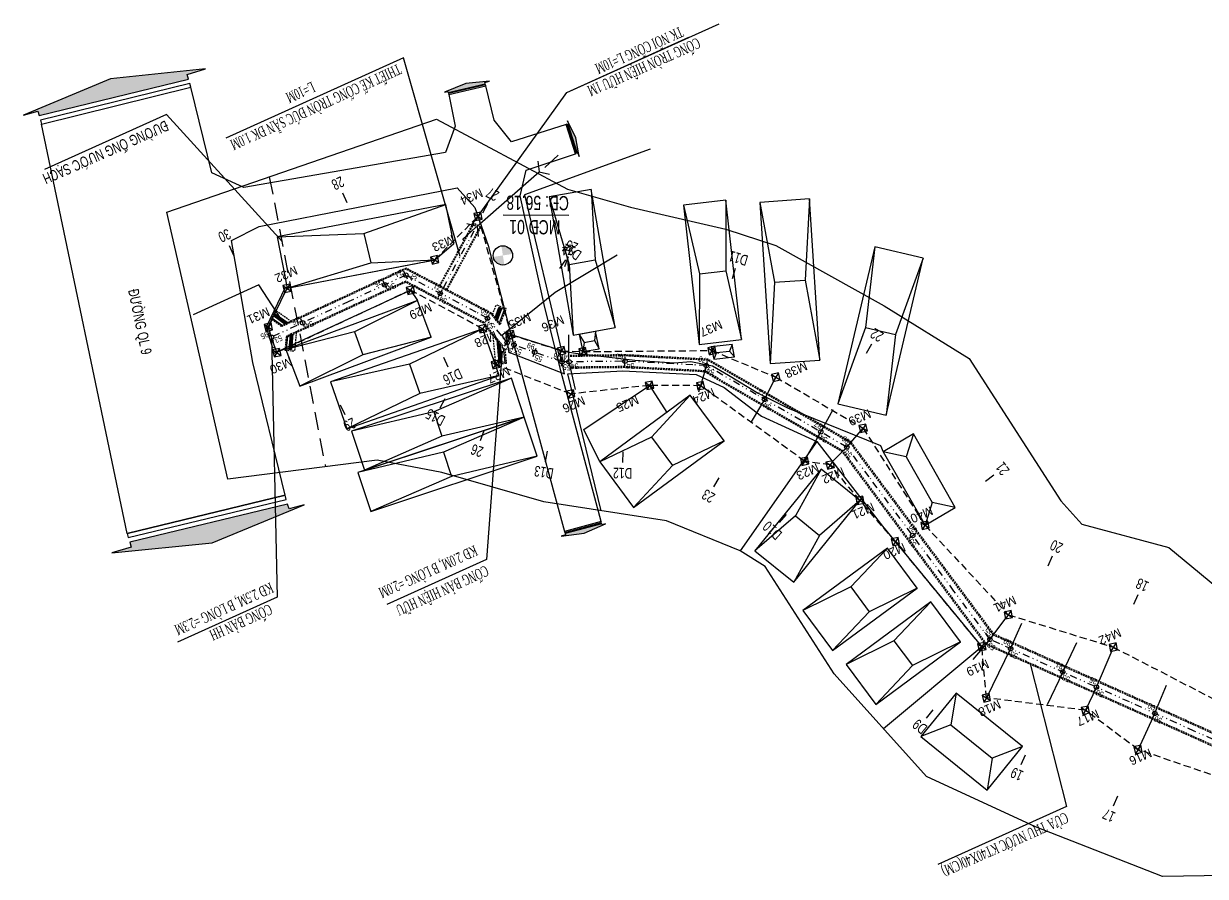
# Model space of a CAD drawing. Header units: feet. Extents: x 2360 to 4597, y 3667 to 5067.
# Drawn here: x 2359.8 to 2526.1, y 4851.5 to 4971.5 of the extents above; entities that cross this region are included whole.
import ezdxf
from ezdxf.enums import TextEntityAlignment as Align

# ---------------------------------------------------------------- set-up
doc = ezdxf.new("R2010")
doc.units = ezdxf.units.FT
doc.header["$MEASUREMENT"] = 0
for name, pattern in [('DASHED2', [0.375, 0.25, -0.125]), ('DIVIDEX2', [2.5, 1, -0.5, 0, -0.5, 0, -0.5]), ('HIDDEN', [0.375, 0.25, -0.125])]:
    doc.linetypes.add(name, pattern=pattern)
for name, color, linetype in [('1-So hoa', 4, 'Continuous'), ('1-sohoa', 4, 'Continuous'), ('1-text', 2, 'Continuous'), ('cocGPMB', 5, 'Continuous'), ('DO', 1, 'Continuous'), ('duong bao', 4, 'Continuous'), ('G-C-KBao', 140, 'Continuous'), ('GMMB', 4, 'Continuous'), ('SO-HOA', 34, 'Continuous'), ('SOHOA', 34, 'Continuous'), ('Ten-coc', 1, 'Continuous'), ('tim-coc', 231, 'Continuous'), ('TK', 4, 'Continuous'), ('Ve-coc', 6, 'Continuous')]:
    doc.layers.add(name, color=color, linetype=linetype)
doc.layers.get('TK').off()
doc.styles.add('0-Hoa-thuong', font='VHARIAL.TTF', dxfattribs={"width": 0.7})
doc.styles.add('in-B', font='VHAVANB.TTF')
doc.styles.get("Standard").update_dxf_attribs({"font": 'VHARIALN.TTF', "height": 2})
doc.styles.add('TDHEADER', font='VNARIAL.TTF', dxfattribs={"width": 0.7, "height": 2})
doc.styles.add('XL97-1', font='vntimeh.shx', dxfattribs={"width": 0.6})
doc.linetypes.add('FENCELINE2', pattern='A,0.25,-0.1,[132,ltypeshp.shx,S=0.1,R=0,X=-0.1,Y=0],-0.1,1', length=1.45)
doc.dimstyles.new('1-500', dxfattribs={"dimtxt": 0.9, "dimasz": 0.2, "dimexe": 0.2, "dimexo": 0.2, "dimgap": 0.5, "dimtad": 1, "dimdsep": 46, "dimtxsty": 'XL97-1', "dimcen": 0.2, "dimclrd": 8, "dimclre": 8, "dimclrt": 3, "dimadec": 0, "dimazin": 0, "dimtfac": 1, "dimtix": 1, "dimtofl": 0, "dimtmove": 0, "dimatfit": 3, "dimfxl": 0, "dimtolj": 1, "dimtzin": 0, "dimarcsym": 0})
doc.dimstyles.get("Standard").update_dxf_attribs({"dimtxt": 0.18, "dimasz": 0.18, "dimexe": 0.18, "dimexo": 0.0625, "dimgap": 0.09, "dimtad": 0, "dimtih": 1, "dimtoh": 1, "dimdec": 4, "dimzin": 0, "dimdsep": 46, "dimtxsty": 'Standard', "dimcen": 0.09, "dimadec": 0, "dimazin": 0, "dimtfac": 1, "dimtdec": 4, "dimtofl": 0, "dimtmove": 0, "dimatfit": 3, "dimfxl": 0, "dimtolj": 1, "dimtzin": 0, "dimarcsym": 0})

# ---------------------------------------------------------------- blocks, each defined once
blk = doc.blocks.new('NX')
at = {"layer": 'SOHOA'}
blk.add_lwpolyline([(0, -1), (1, -1), (1, 0), (0, 0)], close=True, dxfattribs=at)
for points in [[(0, 0), (0.5, -0.1887), (1, 0)], [(0.5, -0.8113), (0.5, -0.1887)], [(0, -1), (0.5, -0.8113), (1, -1)]]:
    blk.add_lwpolyline(points, dxfattribs=at)
blk = doc.blocks.new('A$C38D81ADC')
at = {"layer": 'G-C-KBao', "extrusion": (0.633189, 0.158218, 0.757653)}
h = blk.add_hatch(color=8, dxfattribs=at)
edge = h.paths.add_edge_path()
edge.add_line((-4.584, -0.351), (-4.08, -0.311))
edge.add_line((-4.08, -0.311), (-4.085, -0.152))
edge.add_line((-4.085, -0.152), (0.003, -0.164))
edge.add_line((0.003, -0.164), (0.013, -0.319))
edge.add_line((0.013, -0.319), (0.404, -0.306))
edge.add_line((0.404, -0.306), (-2.073, -0.791))
edge.add_line((-2.073, -0.791), (-4.584, -0.351))
h = blk.add_hatch(color=8, dxfattribs=at)
edge = h.paths.add_edge_path()
edge.add_line((-4.584, -0.351), (-4.08, -0.311))
edge.add_line((-4.08, -0.311), (-4.085, -0.152))
edge.add_line((-4.085, -0.152), (0.003, -0.164))
edge.add_line((0.003, -0.164), (0.013, -0.319))
edge.add_line((0.013, -0.319), (0.404, -0.306))
edge.add_line((0.404, -0.306), (-2.073, -0.791))
edge.add_line((-2.073, -0.791), (-4.584, -0.351))
h = blk.add_hatch(color=8, dxfattribs=at)
edge = h.paths.add_edge_path()
edge.add_line((-4.584, -0.351), (-4.08, -0.311))
edge.add_line((-4.08, -0.311), (-4.085, -0.152))
edge.add_line((-4.085, -0.152), (0.003, -0.164))
edge.add_line((0.003, -0.164), (0.013, -0.319))
edge.add_line((0.013, -0.319), (0.404, -0.306))
edge.add_line((0.404, -0.306), (-2.073, -0.791))
edge.add_line((-2.073, -0.791), (-4.584, -0.351))
at = {"layer": 'G-C-KBao', "color": 8, "extrusion": (0.633189, 0.158218, 0.757653), "elevation": 0}
blk.add_lwpolyline([(0.003, -0.164), (-4.085, -0.152), (-4.08, -0.311), (-4.584, -0.351), (-2.073, -0.791), (0.404, -0.306), (0.013, -0.319)], close=True, dxfattribs=at)
blk.add_lwpolyline([(0.003, -0.164), (-4.085, -0.152), (-4.08, -0.311), (-4.584, -0.351), (-2.073, -0.791), (0.404, -0.306), (0.013, -0.319)], close=True, dxfattribs=at)
blk.add_lwpolyline([(0.003, -0.164), (-4.085, -0.152), (-4.08, -0.311), (-4.584, -0.351), (-2.073, -0.791), (0.404, -0.306), (0.013, -0.319)], close=True, dxfattribs=at)
at = {"layer": 'G-C-KBao', "color": 8, "extrusion": (0.633189, 0.158218, 0.757653)}
blk.add_lwpolyline([(0, 0.138), (-4.092, 0.138), (-4.092, 0.005), (0, 0)], close=True, dxfattribs=at)
blk = doc.blocks.new('MCD')
at = {"layer": '1-So hoa'}
h = blk.add_hatch(color=7, dxfattribs=at)
h.paths.add_polyline_path([(-0.9, 0.12), (0, 0), (0.12, 0.9, 0.414214)])
h.paths.add_polyline_path([(-0.12, -0.9, 0.414214), (0.9, -0.12), (0, 0)])
at = {"layer": '1-So hoa', "color": 7}
blk.add_circle((0, 0), 0.906, dxfattribs=at)
blk = doc.blocks.new('tc')
at = {"layer": 'duong bao', "color": 9, "linetype": 'HIDDEN', "flags": 128}
for points in [[(-1.52, 0.9), (-0.04, 3.46)], [(1.27, 2.71), (-0.04, 3.46)], [(-1.52, -0.9), (-0.04, -3.46)], [(1.27, -2.71), (-0.04, -3.46)]]:
    blk.add_lwpolyline(points, dxfattribs=at)
at = {"layer": 'duong bao', "flags": 128}
for points in [[(-0.94, 0.9), (0.3, 3.04)], [(-0.46, 0.9), (0.65, 2.83)], [(0, 0.9), (1, 2.63)], [(1, 2.63), (0.3, 3.04)], [(-0.94, -0.9), (0.3, -3.04)], [(-0.46, -0.9), (0.65, -2.83)], [(0, -0.9), (1, -2.63)], [(1, -2.63), (0.3, -3.04)]]:
    blk.add_lwpolyline(points, dxfattribs=at)
at = {"layer": 'duong bao', "color": 8, "flags": 128}
for points in [[(-0.91, 0.9), (0.32, 3.03)], [(-0.88, 0.9), (0.34, 3.01)], [(-0.81, 0.9), (0.39, 2.98)], [(-0.71, 0.89), (0.47, 2.94)], [(-0.61, 0.9), (0.54, 2.9)], [(-0.91, -0.9), (0.32, -3.03)], [(-0.88, -0.9), (0.34, -3.01)], [(-0.81, -0.9), (0.39, -2.98)], [(-0.72, -0.9), (0.46, -2.94)], [(-0.61, -0.9), (0.54, -2.9)]]:
    blk.add_lwpolyline(points, dxfattribs=at)
at = {"layer": 'duong bao', "color": 9, "linetype": 'HIDDEN'}
for points in [[(0.23, 0.9), (1.27, 2.71)], [(0, 0.9), (0.23, 0.9)], [(0, -0.9), (0.23, -0.9)], [(0.23, -0.9), (1.27, -2.71)]]:
    blk.add_lwpolyline(points, dxfattribs=at)
blk = doc.blocks.new('cgpmb')
at = {"layer": 'cocGPMB'}
blk.add_lwpolyline([(-0.5, -0.5), (0.5, -0.5), (0.5, 0.5), (-0.5, 0.5)], close=True, dxfattribs=at)
for points in [[(-0.5, 0.5), (0.5, -0.5)], [(-0.5, -0.5), (0.5, 0.5)]]:
    blk.add_lwpolyline(points, dxfattribs=at)

msp = doc.modelspace()

# ---------------------------------------------------------------- linework, layer by layer
at = {"layer": '1-text', "color": 2}
msp.add_line((2436.52, 4944.55, -92.61), (2427.25, 4944.59, -92.61), dxfattribs=at)
at = {"layer": 'cocGPMB', "elevation": 299.88}
msp.add_lwpolyline([(2436.24, 4961.85), (2457.65, 4971.52)], dxfattribs=at)
at = {"layer": 'Defpoints', "color": 2}
msp.add_lwpolyline([(2546.45, 4851.92), (2520.03, 4851.54), (2502.16, 4858.5), (2486.84, 4865.58), (2473.84, 4880.04), (2464.11, 4895.16), (2460.61, 4897.33), (2450.24, 4901.55), (2432.98, 4904.22), (2418.64, 4908.38), (2409.53, 4910.12), (2388.51, 4907.42), (2379.91, 4945.02), (2417.89, 4958.06), (2436.33, 4948.23), (2445.18, 4945.68), (2458.61, 4942.59), (2465.62, 4940.33), (2480.89, 4931.82), (2492.85, 4924.41), (2505.74, 4904.39), (2508.69, 4901.11), (2520.94, 4897.8), (2529.83, 4890.46)], dxfattribs=at)
at = {"layer": 'DO', "linetype": 'DASHED2', "ltscale": 4}
msp.add_lwpolyline([(2529.67, 4864.87), (2516.6, 4869.4), (2509.19, 4874.91), (2495.26, 4876.67), (2494.62, 4883.86), (2482.45, 4898.64), (2477.47, 4904.45), (2473.28, 4909.43), (2469.68, 4909.95), (2455.04, 4920.58), (2447.86, 4920.63), (2436.77, 4919.42), (2426.19, 4923.56), (2424.37, 4928.6), (2414.21, 4934.03), (2395.42, 4925.23), (2395.42, 4925.23), (2394.22, 4928.81), (2396.85, 4934.28), (2417.63, 4938.28), (2423.73, 4944.41), (2428.34, 4927.77), (2435.47, 4925.48), (2438.48, 4925.38), (2456.64, 4925.53), (2465.63, 4921.78), (2477.91, 4914.59), (2486.62, 4900.94), (2498.34, 4888.35), (2513.12, 4883.79), (2529.71, 4875.22)], dxfattribs=at)
at = {"layer": 'DO', "color": 9, "linetype": 'HIDDEN'}
for points in [[(2418.31, 4934.65), (2423.07, 4943.45)], [(2418.4, 4934.61), (2423.16, 4943.4)], [(2419.28, 4934.13), (2424.04, 4942.92)], [(2419.36, 4934.08), (2424.13, 4942.87)], [(2424.13, 4942.87), (2423.07, 4943.45)], [(2426.87, 4929.25), (2425.64, 4930.78), (2413.59, 4937.13), (2396.1, 4929.05)], [(2426.77, 4929.14), (2425.54, 4930.67), (2413.58, 4936.97), (2396.16, 4928.92)], [(2427.24, 4926.17), (2424.57, 4929.48), (2413.54, 4935.29), (2396.79, 4927.56)], [(2427.28, 4925.88), (2424.47, 4929.36), (2413.54, 4935.13), (2396.85, 4927.42)], [(2577.68, 4894.41), (2576.22, 4893.08), (2551.5, 4881.9), (2529.62, 4870.68), (2496.33, 4885.62), (2476.22, 4912.64), (2456.11, 4924.3), (2444.42, 4924.92), (2436.36, 4924.84)], [(2577.78, 4894.3), (2576.3, 4892.95), (2551.56, 4881.77), (2529.62, 4870.51), (2496.23, 4885.49), (2476.12, 4912.52), (2456.07, 4924.15), (2444.42, 4924.77), (2436.38, 4924.69)], [(2578.79, 4893.18), (2577.14, 4891.68), (2552.21, 4880.42), (2529.67, 4868.85), (2495.26, 4884.29), (2475.1, 4911.38), (2455.63, 4922.67), (2444.39, 4923.27), (2436.66, 4923.19)], [(2578.89, 4893.07), (2577.22, 4891.55), (2552.28, 4880.28), (2529.67, 4868.68), (2495.17, 4884.17), (2475, 4911.27), (2455.58, 4922.53), (2444.38, 4923.12), (2436.69, 4923.04)]]:
    msp.add_lwpolyline(points, dxfattribs=at)
at = {"layer": 'DO', "color": 8, "linetype": 'DIVIDEX2'}
msp.add_lwpolyline([(2418.84, 4934.37), (2423.6, 4943.16)], dxfattribs=at)
at = {"layer": 'DO', "color": 1, "linetype": 'DIVIDEX2'}
for points in [[(2414.61, 4935.58), (2413.56, 4936.13), (2405.56, 4932.43)], [(2423.45, 4930.92), (2414.61, 4935.58)], [(2405.56, 4932.43), (2394.66, 4927.4)], [(2427.01, 4927.66), (2425.05, 4930.07), (2423.45, 4930.92)], [(2436.52, 4923.94), (2435.55, 4923.93), (2427.82, 4926.64), (2427.01, 4927.66)], [(2443.96, 4924.01), (2436.52, 4923.94)], [(2453.95, 4923.51), (2444.4, 4924.02), (2443.96, 4924.01)], [(2462.86, 4919.35), (2455.85, 4923.41), (2453.95, 4923.51)], [(2471.51, 4914.33), (2462.86, 4919.35)], [(2478.75, 4907.74), (2475.61, 4911.95), (2471.5, 4914.33)], [(2484.72, 4899.72), (2478.75, 4907.74)], [(2490.69, 4891.69), (2484.72, 4899.72)], [(2497.14, 4884.27), (2495.75, 4884.89), (2490.69, 4891.69)], [(2506.26, 4880.17), (2497.14, 4884.27)], [(2515.38, 4876.08), (2506.26, 4880.17)], [(2524.51, 4871.99), (2515.38, 4876.08)], [(2533.53, 4871.68), (2529.64, 4869.68), (2524.51, 4871.99)]]:
    msp.add_lwpolyline(points, dxfattribs=at)
at = {"layer": 'duong bao', "color": 9, "linetype": 'HIDDEN'}
for points in [[(2425.77, 4930.62), (2426.27, 4931.96)], [(2426.87, 4929.25), (2427.69, 4931.42)], [(2427.28, 4925.88), (2427.49, 4925.78)], [(2427.49, 4925.78), (2427.7, 4923.71)]]:
    msp.add_lwpolyline(points, dxfattribs=at)
at = {"layer": 'duong bao'}
for points in [[(2426.14, 4930.17), (2426.67, 4931.59)], [(2426.44, 4929.8), (2427.06, 4931.45)], [(2426.73, 4929.43), (2427.43, 4931.31)]]:
    msp.add_lwpolyline(points, dxfattribs=at)
at = {"layer": 'duong bao', "color": 8}
for points in [[(2426.15, 4930.15), (2426.69, 4931.58)], [(2426.17, 4930.13), (2426.71, 4931.58)], [(2426.21, 4930.07), (2426.77, 4931.55)], [(2426.28, 4929.99), (2426.86, 4931.52)], [(2426.34, 4929.92), (2426.93, 4931.49)]]:
    msp.add_lwpolyline(points, dxfattribs=at)
at = {"layer": 'duong bao', "color": 9, "linetype": 'HIDDEN', "flags": 128}
for points in [[(2427.69, 4931.42), (2426.27, 4931.96)], [(2425.78, 4927.74), (2426.19, 4923.56)], [(2427.7, 4923.71), (2426.19, 4923.56)]]:
    msp.add_lwpolyline(points, dxfattribs=at)
at = {"layer": 'duong bao', "flags": 128}
for points in [[(2427.43, 4931.31), (2426.67, 4931.59)], [(2426.35, 4927.03), (2426.67, 4923.81)], [(2426.83, 4926.44), (2427.08, 4923.85)], [(2427.28, 4925.88), (2427.48, 4923.89)], [(2427.48, 4923.89), (2426.67, 4923.81)]]:
    msp.add_lwpolyline(points, dxfattribs=at)
at = {"layer": 'duong bao', "color": 8, "flags": 128}
for points in [[(2426.38, 4927), (2426.69, 4923.81)], [(2426.41, 4926.96), (2426.72, 4923.81)], [(2426.48, 4926.88), (2426.78, 4923.82)], [(2426.57, 4926.76), (2426.86, 4923.83)], [(2426.67, 4926.63), (2426.95, 4923.83)]]:
    msp.add_lwpolyline(points, dxfattribs=at)
at = {"layer": 'GMMB'}
for points in [[(2436.52, 4923.94), (2436.52, 4927.74)], [(2436.52, 4923.94), (2437.39, 4920.04)], [(2455.85, 4923.41), (2454.75, 4919.67)], [(2464.04, 4918.66), (2465.63, 4921.78)], [(2464.04, 4918.66), (2462.14, 4915.49)], [(2471.95, 4914.08), (2473.68, 4917.23)], [(2471.95, 4914.08), (2469.86, 4910.43)], [(2475.61, 4911.95), (2477.91, 4914.59)], [(2475.61, 4911.95), (2473.57, 4909.89)], [(2495.75, 4884.89), (2498.03, 4887.93)], [(2498.67, 4883.58), (2500.23, 4887.15)], [(2495.75, 4884.89), (2493.35, 4882.07)], [(2506, 4880.29), (2507.96, 4884.45)], [(2498.67, 4883.58), (2495.26, 4876.67)], [(2510.74, 4878.16), (2512.93, 4883.32)], [(2506, 4880.29), (2503.83, 4875.68)], [(2510.74, 4878.16), (2509.19, 4874.91)], [(2518.95, 4874.48), (2520.61, 4878.45)], [(2518.95, 4874.48), (2516.6, 4869.4)]]:
    msp.add_lwpolyline(points, dxfattribs=at)
at = {"layer": 'SO-HOA'}
for points, elevation in [([(2362.3, 4957.4), (2383.32, 4962.58)], 55.3), ([(2440.85, 4909.88), (2438.62, 4914.44), (2447.86, 4920.63), (2450.29, 4916.82)], 56.88), ([(2374.36, 4899.77), (2396.58, 4905.17)], 55.3)]:
    msp.add_lwpolyline(points, dxfattribs=dict(at, elevation=elevation))
at = {"layer": 'SOHOA', "color": 3}
for points, elevation in [([(2419.61, 4961.55), (2420.51, 4957.12), (2419.15, 4953.37), (2390.78, 4948.48), (2386.28, 4950.55), (2383.32, 4962.58)], 57.32), ([(2374.36, 4899.77), (2362.3, 4957.4)], 55.3), ([(2441.03, 4901.45), (2435.58, 4921.96), (2434.67, 4925.48), (2433.1, 4931.6), (2429.65, 4947.29), (2430.49, 4950.93), (2437.43, 4953.21)], 56.12), ([(2423.6, 4943.03), (2432.32, 4950.68)], 55.92), ([(2396.58, 4905.17), (2392.03, 4923.85), (2389.05, 4941.02), (2392.91, 4942.97), (2420.78, 4948.44), (2423.29, 4945.67), (2425.17, 4940.3), (2428.08, 4928.71), (2435.88, 4900.05)], 55.24), ([(2422.14, 4943.4), (2423.6, 4943.03), (2423.76, 4941.55)], 55.92)]:
    msp.add_lwpolyline(points, dxfattribs=dict(at, elevation=elevation))
for points in [[(2419.61, 4961.55), (2424.81, 4962.79)], [(2436.11, 4957.33), (2428.45, 4954.87), (2425.97, 4957.93), (2424.81, 4962.79)], [(2437.43, 4953.21), (2436.11, 4957.33)], [(2432.15, 4952.17), (2432.32, 4950.68), (2433.77, 4950.33)], [(2441.03, 4901.45), (2435.88, 4900.05)]]:
    msp.add_lwpolyline(points, dxfattribs=at)
at = {"layer": 'SOHOA', "linetype": 'FENCELINE2'}
msp.add_lwpolyline([(2447.96, 4953.84), (2430.28, 4947.44), (2435.47, 4925.48), (2437.43, 4925.15), (2445.77, 4924.16), (2451.38, 4923.8), (2453.66, 4923.99), (2456.73, 4923.37), (2458.95, 4922.04), (2463.15, 4919.54), (2467.28, 4917.46), (2480.36, 4912.18), (2480.72, 4911.28)], dxfattribs=at)
at = {"layer": 'SOHOA', "color": 5, "linetype": 'HIDDEN', "ltscale": 10, "elevation": 54.82}
msp.add_lwpolyline([(2394.35, 4949.98), (2402.25, 4909.18)], dxfattribs=at)
at = {"layer": 'SOHOA'}
for points, elevation in [([(2395.45, 4941.51), (2396.85, 4934.28), (2417.63, 4938.28), (2420.34, 4940.6), (2419.19, 4946.09)], 56), ([(2394.82, 4925.91), (2395.11, 4926), (2394.21, 4928.8), (2396.85, 4934.28), (2396.58, 4934.41), (2393.89, 4928.82)], 55.08)]:
    msp.add_lwpolyline(points, close=True, dxfattribs=dict(at, elevation=elevation))
for points, elevation in [([(2395.45, 4941.51), (2407.66, 4942.01), (2419.19, 4946.09)], 56), ([(2407.66, 4942.01), (2408.66, 4937.89)], 56), ([(2396.85, 4934.28), (2408.66, 4937.89), (2417.63, 4938.28)], 56), ([(2394.21, 4928.8), (2393.89, 4928.82)], 54.8), ([(2428.04, 4925.28), (2435.87, 4922.26), (2435.25, 4925.6), (2427.61, 4928), (2428.04, 4925.28)], 55.62)]:
    msp.add_lwpolyline(points, dxfattribs=dict(at, elevation=elevation))
at = {"layer": 'SOHOA', "linetype": 'FENCELINE2'}
for points, elevation in [([(2394.92, 4925.11), (2414.21, 4934.03), (2415.2, 4932.55)], 55.1), ([(2441.07, 4902.96), (2436.34, 4922.23), (2444.11, 4922.66), (2454.41, 4922.15), (2458.36, 4920.32), (2463.63, 4916.27), (2471.39, 4912.72), (2460.61, 4897.33)], 56), ([(2471.39, 4912.72), (2480.65, 4900.82), (2494.62, 4883.86), (2480.79, 4872.31)], 55.2)]:
    msp.add_lwpolyline(points, dxfattribs=dict(at, elevation=elevation))
at = {"layer": 'Ten-coc'}
for p, q in [((2404.64, 4947.7), (2405.27, 4946.34)), ((2425.05, 4946.18), (2424.35, 4944.85)), ((2388.69, 4940.33), (2389.31, 4938.97)), ((2436.41, 4938.73), (2435.91, 4937.32)), ((2436.04, 4938.28), (2435.18, 4937.06)), ((2436.38, 4938.19), (2436.4, 4936.69)), ((2459.91, 4937.07), (2459.48, 4935.63)), ((2479.09, 4926.41), (2478.34, 4925.11)), ((2419.54, 4923.19), (2418.91, 4924.55)), ((2418.41, 4917.47), (2419.11, 4918.79)), ((2405.01, 4916.48), (2404.38, 4917.84)), ((2424.07, 4912.86), (2424.57, 4914.27)), ((2433.23, 4909.87), (2433.48, 4911.35)), ((2444.1, 4909.77), (2444.13, 4911.27)), ((2456.89, 4906.34), (2457.64, 4907.63)), ((2496.31, 4908.01), (2495.11, 4907.11)), ((2466.13, 4901.32), (2467.13, 4902.44)), ((2504.5, 4896.58), (2503.89, 4895.21)), ((2516.57, 4891.17), (2515.96, 4889.8)), ((2486.83, 4873.78), (2487.77, 4874.95)), ((2500.16, 4867.29), (2500.78, 4868.66)), ((2513.12, 4861.48), (2513.73, 4862.85))]:
    msp.add_line(p, q, dxfattribs=at)
at = {"layer": 'Ve-coc', "color": 6}
for p, q in [((2413.82, 4935.56), (2413.3, 4936.7)), ((2410.87, 4934.2), (2410.35, 4935.33)), ((2418.12, 4933.02), (2418.7, 4934.13)), ((2424.76, 4929.52), (2425.35, 4930.63)), ((2399.3, 4928.85), (2398.77, 4929.99)), ((2394.92, 4926.83), (2394.4, 4927.97)), ((2427.46, 4926.13), (2428.18, 4927.15)), ((2428.58, 4925.71), (2428.99, 4926.89)), ((2431.49, 4924.7), (2431.9, 4925.88)), ((2435.45, 4923.32), (2435.65, 4924.55)), ((2436.53, 4923.32), (2436.52, 4924.57)), ((2444.39, 4923.39), (2444.42, 4924.64)), ((2455.67, 4922.81), (2456.02, 4924.01)), ((2463.73, 4918.12), (2464.35, 4919.2)), ((2471.63, 4913.54), (2472.26, 4914.62)), ((2475.2, 4911.48), (2476.03, 4912.42)), ((2484.38, 4899.13), (2485.38, 4899.87)), ((2495.36, 4884.4), (2496.14, 4885.38)), ((2498.41, 4883.01), (2498.92, 4884.15)), ((2505.74, 4879.72), (2506.25, 4880.86)), ((2510.48, 4877.59), (2511, 4878.73)), ((2518.69, 4873.91), (2519.21, 4875.05))]:
    msp.add_line(p, q, dxfattribs=at)
at = {"layer": 'Ve-coc', "color": 3}
for centre, radius in [((2413.56, 4936.13), 0.312), ((2410.61, 4934.77), 0.312), ((2418.41, 4933.57), 0.312), ((2425.05, 4930.07), 0.312), ((2399.04, 4929.42), 0.313), ((2394.66, 4927.4), 0.312), ((2427.82, 4926.64), 0.312), ((2428.79, 4926.3), 0.312), ((2431.69, 4925.29), 0.312), ((2435.55, 4923.93), 0.313), ((2436.52, 4923.94), 0.312), ((2444.4, 4924.02), 0.313), ((2455.85, 4923.41), 0.313), ((2464.04, 4918.66), 0.313), ((2471.95, 4914.08), 0.313), ((2475.61, 4911.95), 0.313), ((2484.88, 4899.5), 0.313), ((2495.75, 4884.89), 0.312), ((2498.67, 4883.58), 0.312), ((2506, 4880.29), 0.312), ((2510.74, 4878.16), 0.313), ((2518.95, 4874.48), 0.313)]:
    msp.add_circle(centre, radius, dxfattribs=at)

# ---------------------------------------------------------------- block references
at = {"layer": '1-sohoa', "xscale": 1.500000000092752, "yscale": 1.5, "zscale": 1.5, "rotation": 106.2875369610219}
msp.add_blockref('MCD', (2427.22, 4938.91, 56.18), dxfattribs=at)
at = {"layer": 'cocGPMB', "rotation": 282.4991696991341}
for p in [(2423.73, 4944.41), (2417.63, 4938.28), (2396.85, 4934.28), (2414.21, 4934.03, 55.1), (2394.22, 4928.81, 55.08), (2424.37, 4928.6, 60.7), (2428.34, 4927.77), (2395.41, 4925.23), (2435.47, 4925.48), (2438.48, 4925.38, 57.05), (2456.64, 4925.53, 57.15), (2426.19, 4923.56, 60.7), (2465.63, 4921.78), (2447.86, 4920.63, 117.58), (2455.04, 4920.58, 60.7), (2436.77, 4919.42, 60.7), (2477.91, 4914.59), (2469.68, 4909.95, 60.7), (2473.28, 4909.43, 60.7), (2477.47, 4904.45, 60.7), (2486.62, 4900.94), (2482.45, 4898.64, 55.2), (2498.34, 4888.35), (2494.62, 4883.86, 58.56), (2513.12, 4883.79), (2495.26, 4876.67, 60.7)]:
    msp.add_blockref('cgpmb', p, dxfattribs=at)
at = {"layer": 'cocGPMB', "color": 1, "rotation": 282.4991696991341}
for p in [(2509.19, 4874.91), (2509.19, 4874.91), (2516.6, 4869.4)]:
    msp.add_blockref('cgpmb', p, dxfattribs=at)
at = {"layer": 'SO-HOA', "extrusion": (0.235066, -0.953974, 0.186219), "xscale": 5.291145291253836, "yscale": 5.291145291125714, "zscale": 5.291145291719738, "rotation": 75.97054835084613}
msp.add_blockref('A$C38D81ADC', (3479.75, 845.98, -4164.11), dxfattribs=at)
at = {"layer": 'SO-HOA', "extrusion": (0.227632, -0.955903, 0.185564), "xscale": 1.307148790891926, "yscale": 1.307148790860274, "zscale": 1.307148791007025, "rotation": 75.97054835084636}
msp.add_blockref('A$C38D81ADC', (3503.16, 791.76, -4192.09), dxfattribs=at)
at = {"layer": 'SO-HOA', "extrusion": (-0.935543, -0.300542, 0.185564), "xscale": 1.056688279126317, "yscale": 1.05668827910073, "zscale": 1.056688279219362, "rotation": 75.97054835084636}
msp.add_blockref('A$C38D81ADC', (-3974.67, 711.86, -3769.06), dxfattribs=at)
at = {"layer": 'SO-HOA', "extrusion": (-0.231529, 0.954973, 0.185528), "xscale": 5.586948149230363, "yscale": 5.586948149095078, "zscale": 5.586948149722311, "rotation": 76.12357379784895}
msp.add_blockref('A$C38D81ADC', (-3484.86, -724.8, 4139.17), dxfattribs=at)
at = {"layer": 'SO-HOA', "extrusion": (-0.257912, 0.948181, 0.185564), "xscale": 1.30441201869113, "yscale": 1.304412018659544, "zscale": 1.304412018805988, "rotation": 75.97054835084633}
msp.add_blockref('A$C38D81ADC', (-3641.94, -758.62, 4017.77), dxfattribs=at)
at = {"layer": 'SOHOA', "extrusion": (0.052218, -0.153348, 0.986792), "xscale": 20, "yscale": 6, "zscale": 4.984252309964258, "rotation": 261.1504336036576}
msp.add_blockref('NX', (3904.44, 3855.91, -572.24), dxfattribs=at)
at = {"layer": 'SOHOA', "extrusion": (0.043158, -0.15614, 0.986792), "xscale": 20, "yscale": 6, "zscale": 4.984252309964258, "rotation": 261.1504336036576}
msp.add_blockref('NX', (3687.61, 4059.09, -663.18), dxfattribs=at)
at = {"layer": 'SOHOA', "extrusion": (0.035506, -0.158056, 0.986792), "xscale": 23, "yscale": 7, "zscale": 4.984252309964258, "rotation": 261.1504336036576}
msp.add_blockref('NX', (3494.53, 4228.96, -691.46), dxfattribs=at)
at = {"layer": 'SOHOA', "extrusion": (-0.012239, -0.161532, 0.986792), "xscale": 23, "yscale": 7, "zscale": 4.984252309964258, "rotation": 261.1504336036576}
msp.add_blockref('NX', (2106.15, 5045.04, -826.43), dxfattribs=at)
at = {"layer": 'SOHOA', "extrusion": (-0.141154, -0.079484, 0.986792), "xscale": 20, "yscale": 5.5, "zscale": 4.984252309964258, "rotation": 261.1504336036576}
msp.add_blockref('NX', (-3107.51, 4472.9, -679.26), dxfattribs=at)
at = {"layer": 'SOHOA', "extrusion": (-0.142727, -0.076624, 0.986792), "xscale": 23, "yscale": 7, "zscale": 4.984252309964258, "rotation": 261.1504336036576}
msp.add_blockref('NX', (-3188.74, 4416.08, -669.48), dxfattribs=at)
at = {"layer": 'SOHOA', "extrusion": (-0.16106, -0.187609, 0.968949), "xscale": 2.5, "yscale": 2.384226079884504, "zscale": 3.961194782047122, "rotation": 321.5989674185939}
msp.add_blockref('NX', (-1358.57, 5177.68, -1261.51), dxfattribs=at)
at = {"layer": 'SOHOA', "extrusion": (-0.121443, -0.385661, 0.914613), "xscale": 1.9, "yscale": 3, "zscale": 2.130672729930371, "rotation": 296.1636037489809}
msp.add_blockref('NX', (866.25, 4996.74, -2145.66), dxfattribs=at)
at = {"layer": 'SOHOA', "extrusion": (-0.154072, -0.041203, 0.9872), "yscale": 5.800839680598163, "zscale": 3.602736661940253, "rotation": 273.3461763545529}
for p, xscale in [((-4121.41, 3580.47, -521.48), 24), ((-4115.62, 3580.81, -521.48), 25)]:
    msp.add_blockref('NX', p, dxfattribs=dict(at, xscale=xscale))
at = {"layer": 'SOHOA', "extrusion": (-0.113935, -0.115156, 0.986792), "xscale": 16, "yscale": 8, "zscale": 4.984252309964258, "rotation": 261.1504336036576}
msp.add_blockref('NX', (-1707.77, 5161.65, -789.52), dxfattribs=at)
at = {"layer": 'SOHOA', "extrusion": (-0.171727, -0.001506, 0.985143), "xscale": 5, "yscale": 11.9557884307141, "zscale": 7.425400402945324, "rotation": 299.5625261950061}
msp.add_blockref('NX', (-4881.41, 2505.99, -378.64), dxfattribs=at)
at = {"layer": 'SOHOA', "extrusion": (-0.081199, -0.140175, 0.986792), "zscale": 4.984252309964258, "rotation": 261.1504336036576}
for p, xscale, yscale in [((-314.56, 5413.19, -888.73), 15, 7), ((-277.41, 5395.13, -884.55), 8, 12)]:
    msp.add_blockref('NX', p, dxfattribs=dict(at, xscale=xscale, yscale=yscale))
at = {"layer": 'SOHOA', "extrusion": (-0.113713, -0.115376, 0.986792), "xscale": 15, "yscale": 7, "zscale": 4.984252309964258, "rotation": 261.1504336036576}
for p in [(-1663.81, 5150.96, -901.62), (-1654.16, 5149.85, -901.44)]:
    msp.add_blockref('NX', p, dxfattribs=at)
at = {"layer": 'TK', "xscale": -0.9, "yscale": 0.9, "zscale": 0.9, "rotation": 24.79293231534241}
msp.add_blockref('tc', (2396.57, 4928.28), dxfattribs=at)

# ---------------------------------------------------------------- texts
at = {"layer": '1-text', "color": 4}
for s, rotation, style, width, p in [('tK NèI CèNG L=10M', 204.0347, 'XL97-1', 0.6, (2452.17, 4971.16)), ('CèNG TRßN HIÖN H÷U 1M', 204.0347, 'XL97-1', 0.6, (2454.56, 4969.59)), ('§¦êNG èNG N¦íC S¹CH', 203.7994, '0-Hoa-thuong', 0.7, (2379.73, 4957.95, -299.88)), ('§¦êNG ql 9', 281.7525, '0-Hoa-thuong', 0.7, (2374.47, 4934.01)), ('K§ 2.0M, B LßNG =2.0M', 204.334, 'XL97-1', 0.6, (2423.2, 4898.16, -299.88)), ('CèNG B¶N HIÖN H÷U', 204.334, 'XL97-1', 0.6, (2424.77, 4895.33, -299.88)), ('K§ 2.5M, B LßNG =2.3M', 204.334, 'XL97-1', 0.6, (2394.48, 4892.93, -299.88)), ('CèNG B¶N HH', 204.334, 'XL97-1', 0.6, (2394.32, 4889.9, -299.88)), ('CöA THU N¦íC KT40X40(CM)', 203.7994, 'XL97-1', 0.6, (2506.36, 4860.59, -299.88))]:
    msp.add_text(s, height=1.5, rotation=rotation, dxfattribs=dict(at, style=style, width=width)).set_placement(p)
at = {"layer": '1-text', "color": 6, "style": 'XL97-1', "width": 0.6}
for s, p in [('thiÕt kÕ cèng trßn ®óc s½n ®k 1.0m', (2412.47, 4965.91, -299.88)), ('L=10M', (2400.33, 4963.39, -299.88))]:
    msp.add_text(s, height=1.5, rotation=204.6011, dxfattribs=at).set_placement(p)
at = {"layer": '1-text', "color": 2, "style": '0-Hoa-thuong', "width": 0.7}
for s, p in [('C§: 56.18', (2436.52, 4947.26, -92.61)), ('mc® 01', (2435.31, 4943.86, -92.61))]:
    msp.add_text(s, height=2, rotation=179.5392, dxfattribs=at).set_placement(p)
at = {"layer": 'cocGPMB', "color": 6, "style": 'in-B'}
for s, p in [('m34', (2424.05, 4948.4, 60.7)), ('m33', (2420.08, 4941.84, 60.7)), ('m32', (2397.97, 4937.48, 60.7)), ('m29', (2416.88, 4932.29, 60.7)), ('m31', (2394.06, 4931.65, 60.7)), ('m35', (2430.82, 4930.93, 60.7)), ('m36', (2435.49, 4930.54, 60.7)), ('m37', (2457.75, 4929.87, 60.7)), ('m28', (2426.05, 4928.35, 60.7)), ('m30', (2397.24, 4924.62, 60.7)), ('m38', (2469.71, 4924.03, 60.7)), ('m27', (2427.87, 4923.3, 60.7)), ('m26', (2438.44, 4919.16, 60.7)), ('m25', (2445.99, 4919.26, 60.7)), ('m24', (2456.71, 4920.32, 60.7)), ('m39', (2478.67, 4917.32, 60.7)), ('m23', (2471.35, 4909.7, 60.7)), ('m22', (2474.95, 4909.17, 60.7)), ('m21', (2479.15, 4904.19, 60.7)), ('m40', (2487.38, 4903.66, 60.7)), ('m20', (2483.54, 4898.51, 60.7)), ('m41', (2499.1, 4891.08, 60.7)), ('m42', (2513.88, 4886.51, 60.7)), ('m19', (2495.27, 4882.1, 60.7)), ('m18', (2496.94, 4876.42, 60.7)), ('m17', (2510.77, 4875.09, 60.7)), ('m16', (2518.18, 4869.57, 60.7))]:
    msp.add_text(s, height=1.25, rotation=203.7994, dxfattribs=at).set_placement(p)
at = {"layer": 'Ten-coc', "style": 'TDHEADER', "width": 0.7}
for s, rotation, p in [('28', 204.7929, (2403.69, 4949.75)), ('27', 152.2177, (2426.1, 4948.17)), ('30', 204.7929, (2387.74, 4942.38)), ('D14', 144.7892, (2437.34, 4940.12)), ('24', 180.5604, (2436.36, 4940.44)), ('25', 160.6852, (2437.15, 4940.86)), ('D11', 163.4303, (2460.55, 4939.23)), ('22', 149.8915, (2480.22, 4928.35)), ('D16', 204.7929, (2419.85, 4922.51)), ('D15', 152.2177, (2418.06, 4916.8)), ('29', 204.7929, (2405.33, 4915.8)), ('26', 160.6852, (2423.83, 4912.15)), ('D13', 170.6228, (2433.11, 4909.13)), ('D12', 178.7647, (2444.08, 4909.02)), ('21', 126.6535, (2498.12, 4909.35)), ('23', 149.8915, (2456.51, 4905.69)), ('D10', 138.2725, (2465.63, 4900.76)), ('20', 155.8332, (2505.42, 4898.63)), ('18', 155.8332, (2517.49, 4893.22)), ('D9', 141.2433, (2486.36, 4873.19)), ('19', 155.8332, (2499.85, 4866.61)), ('17', 155.8332, (2512.81, 4860.79))]:
    msp.add_text(s, height=1.5, rotation=rotation, dxfattribs=at).set_placement(p, align=Align.CENTER)
at = {"layer": 'tim-coc', "style": 'TDHEADER', "width": 0.7}
for s, rotation, p in [('35', 204.7929, (2410.29, 4934.88)), ('34', 204.7929, (2413.24, 4936.25)), ('71', 152.2177, (2418.31, 4933.9)), ('60', 152.2177, (2424.95, 4930.4)), ('26', 204.7929, (2398.72, 4929.54)), ('95', 204.7929, (2394.34, 4927.52)), ('31', 144.7892, (2427.77, 4926.98)), ('91', 160.6852, (2428.64, 4926.61)), ('99', 160.6852, (2431.55, 4925.59)), ('93', 170.6228, (2435.36, 4924.21)), ('48', 180.5604, (2436.28, 4924.18)), ('60', 178.7647, (2444.17, 4924.26)), ('79', 163.4303, (2455.68, 4923.71)), ('77', 149.8915, (2463.95, 4918.99)), ('87', 149.8915, (2471.86, 4914.41)), ('09', 138.2725, (2475.59, 4912.29)), ('30', 126.6535, (2484.93, 4899.84)), ('55', 141.2433, (2495.71, 4885.23)), ('80', 155.8332, (2498.55, 4883.9)), ('81', 155.8332, (2505.87, 4880.61)), ('25', 155.8332, (2510.62, 4878.48)), ('00', 155.8332, (2518.83, 4874.8))]:
    msp.add_text(s, height=0.8, rotation=rotation, dxfattribs=at).set_placement(p, align=Align.TOP_LEFT)
for s, rotation, p in [('54', 204.7929, (2413.88, 4936.01)), ('54', 204.7929, (2410.93, 4934.65)), ('54', 152.2177, (2418.51, 4933.25)), ('54', 204.7929, (2399.36, 4929.3)), ('54', 152.2177, (2425.16, 4929.75)), ('53', 204.7929, (2394.98, 4927.28)), ('54', 144.7892, (2427.88, 4926.31)), ('55', 160.6852, (2428.93, 4926)), ('55', 160.6852, (2431.84, 4924.98)), ('54', 180.5604, (2436.77, 4923.7)), ('54', 178.7647, (2444.64, 4923.77)), ('55', 170.6228, (2435.75, 4923.66)), ('54', 163.4303, (2456.01, 4923.11)), ('54', 149.8915, (2464.13, 4918.33)), ('54', 149.8915, (2472.03, 4913.75)), ('55', 138.2725, (2475.63, 4911.61)), ('55', 126.6535, (2484.83, 4899.16)), ('55', 141.2433, (2495.79, 4884.55)), ('55', 155.8332, (2498.79, 4883.26)), ('55', 155.8332, (2506.12, 4879.98)), ('56', 155.8332, (2510.86, 4877.85)), ('56', 155.8332, (2519.07, 4874.16))]:
    msp.add_text(s, height=0.8, rotation=rotation, dxfattribs=at).set_placement(p, align=Align.RIGHT)

# ---------------------------------------------------------------- leaders
at = {"layer": '1-text', "color": 8}
for points in [[(2422.87, 4943.21, 299.88), (2436.24, 4961.85, 299.88), (2453.4, 4969.6, 299.88)], [(2421.22, 4938.76), (2413.23, 4966.69), (2388.24, 4955.4)], [(2396.21, 4940.81), (2379.87, 4958.75), (2362.71, 4951)], [(2427.01, 4927.66), (2434.59, 4933.76), (2443.29, 4938.98)], [(2396.01, 4929.95), (2392.87, 4934.75), (2383.62, 4930.57)], [(2394.66, 4927.4), (2395.47, 4890.84), (2381.44, 4884.5)], [(2427.14, 4925.45), (2424.9, 4896.14), (2410.87, 4889.8)]]:
    msp.add_leader(points, dimstyle='Standard', override={"dimgap": 0.09, "dimtad": 0}, dxfattribs=at)
at = {"layer": 'cocGPMB'}
msp.add_leader([(2501.48, 4881.26), (2506.51, 4861.39), (2488.42, 4853.22)], dimstyle='1-500', override={"dimgap": 0.5, "dimtad": 0}, dxfattribs=at)
at = {"layer": 'SOHOA', "color": 8}
for points, override in [([(2433.13, 4951.3), (2435.01, 4953)], {"dimasz": 0.5}), ([(2421.54, 4941.16), (2423.42, 4942.87)], {"dimasz": 0.5, "dimgap": 0.09, "dimtad": 0})]:
    msp.add_leader(points, dimstyle='Standard', override=override, dxfattribs=at)

doc.saveas('drawing.dxf')
